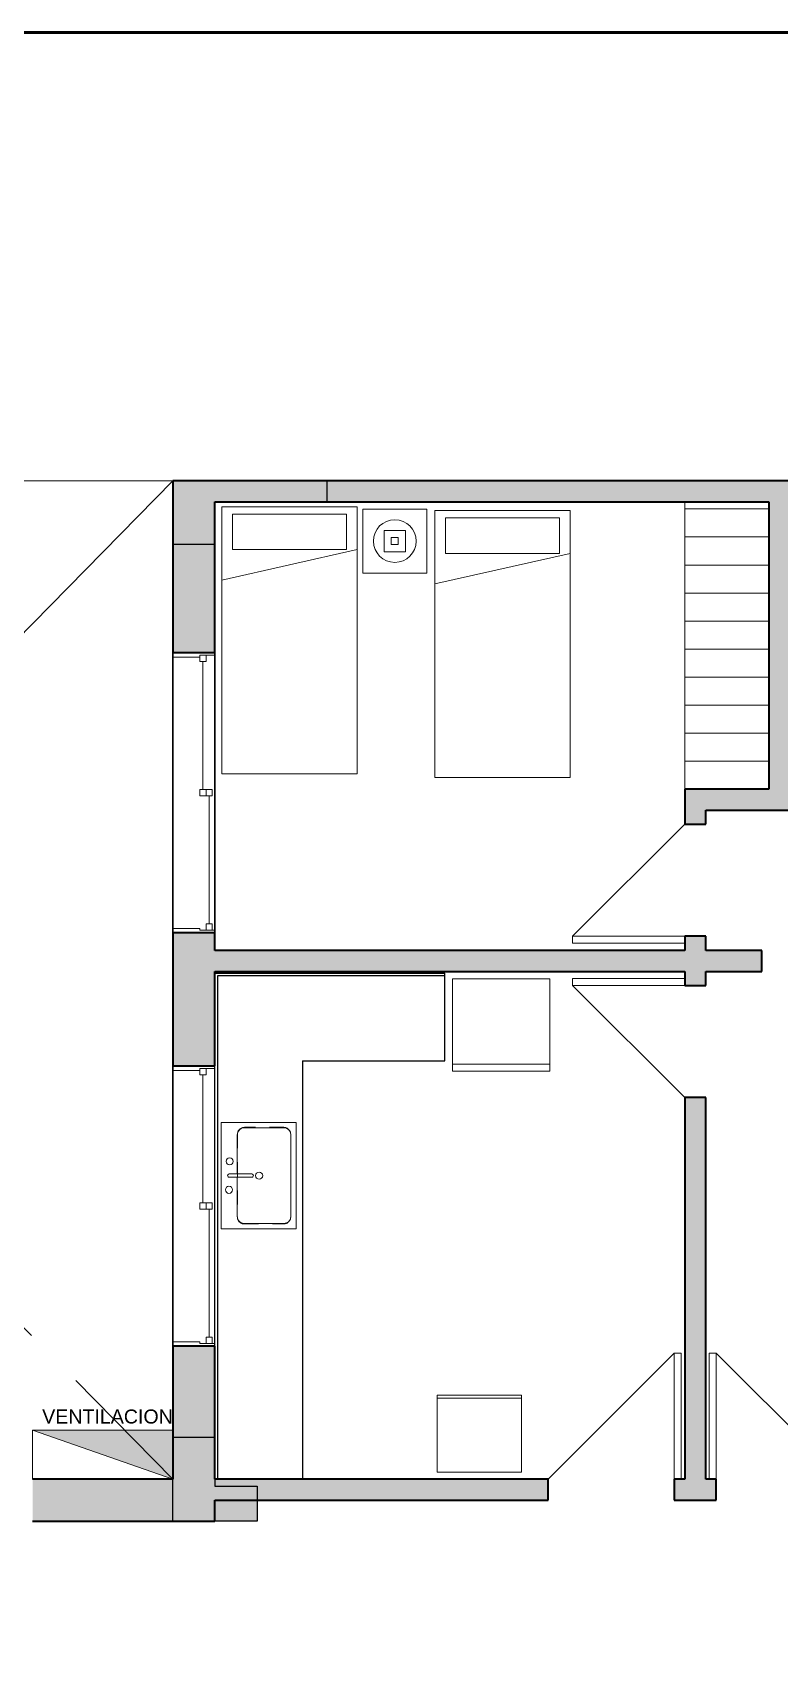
# Model space of a CAD drawing. Header units: metres. Extents: x 42 to 294, y -52 to 32.
# Drawn here: x 65.92 to 71.24, y -8.28 to 3.34 of the extents above; entities that cross this region are included whole.
import ezdxf

# ---------------------------------------------------------------- set-up
doc = ezdxf.new("R2010")
doc.units = ezdxf.units.M
doc.header["$LTSCALE"] = 0.15
doc.linetypes.add('ACAD_ISO02W100', pattern=[15, 12, -3])
doc.linetypes.add('Dash dot dot', pattern=[0.03, 0.012, -0.006, 0, -0.006, 0, -0.006])
doc.layers.get('0').update_dxf_attribs({"lineweight": 20})
for name, color, linetype, lineweight in [('A-DOORSYM', 1, 'Continuous', 9), ('A-FLORCAM', 3, 'Continuous', 9), ('A-GLAZIDM', 6, 'Continuous', 9), ('A-WALL', 2, 'Continuous', 30), ('E-LITEEQM', 4, 'Continuous', 9), ('F-AFFFEQM', 6, 'Continuous', 9), ('I-DETLFUM', 2, 'Continuous', 9), ('P-SANRFIM', 6, 'Continuous', 9), ('RECUADRO', 82, 'Continuous', 50), ('VENTILACIONES', 4, 'Continuous', 9)]:
    doc.layers.add(name, color=color, linetype=linetype, lineweight=lineweight)
doc.layers.add('Hatch', color=8, linetype='Continuous')
doc.layers.add('MUROS', color=11, linetype='Continuous')
doc.styles.get("Standard").update_dxf_attribs({"font": 'arial.ttf', "height": 0.15})

# ---------------------------------------------------------------- blocks, each defined once
blk = doc.blocks.new('Puerta de 1 hoja - 90 x 210 cm-88-04 Tercer piso')
at = {"layer": 'A-DOORSYM', "lineweight": 13}
for p, q in [((0.717, 0.975), (-0.183, 0.075)), ((0.717, 0.975), (-0.183, 0.075)), ((0.717, 0.075), (0.717, 0.975))]:
    blk.add_line(p, q, dxfattribs=at)
blk = doc.blocks.new('Puerta de 1 hoja - 90 x 210 cm-89-04 Tercer piso')
at = {"layer": 'A-DOORSYM', "lineweight": 13}
for p, q in [((0.717, -0.975), (-0.183, -0.075)), ((0.717, -0.975), (-0.183, -0.075)), ((0.717, -0.075), (0.717, -0.975))]:
    blk.add_line(p, q, dxfattribs=at)
blk = doc.blocks.new('Puerta de 1 hoja - 80 x 210 cm-113-04 Tercer piso')
at = {"layer": 'A-DOORSYM', "lineweight": 13}
for p, q in [((0.667, -0.875), (-0.133, -0.075)), ((0.667, -0.875), (-0.133, -0.075)), ((0.667, -0.075), (0.667, -0.875))]:
    blk.add_line(p, q, dxfattribs=at)
blk = doc.blocks.new('Deslizante con cubrejuntas - 2000 x 1200mm-110-04 Tercer piso')
at = {"layer": 'A-GLAZIDM', "lineweight": 13}
for p, q in [((-1, 0.15), (-0.98095, 0.15)), ((-0.98095, 0.15), (-0.98095, 0.04205)), ((-0.022225, 0.13095), (-0.022225, 0.04205)), ((0.022225, 0.13095), (-0.022225, 0.13095)), ((0.022225, 0.04205), (0.022225, 0.13095)), ((0.9365, 0.13095), (0.9365, 0.0865)), ((0.98095, 0.13095), (0.9365, 0.13095)), ((0.98095, 0.15), (0.98095, 0.04205)), ((1, 0.15), (0.98095, 0.15)), ((1, -0.15), (1, 0.15)), ((-0.9365, 0.0865), (-0.98095, 0.0865)), ((-0.98095, 0.04205), (-0.96825, 0.04205)), ((-0.96825, 0.04205), (-0.9365, 0.04205)), ((-0.96825, 0.04205), (-0.96825, -0.15)), ((-0.9365, 0.04205), (-0.9365, 0.0865)), ((-0.022225, 0.064275), (-0.9365, 0.064275)), ((0.022225, 0.0865), (-0.022225, 0.0865)), ((-0.022225, 0.04205), (0.022225, 0.04205)), ((0.022225, 0.108725), (0.9365, 0.108725)), ((0.9365, 0.0865), (0.98095, 0.0865)), ((0.96825, 0.04205), (0.96825, -0.15)), ((0.98095, 0.04205), (0.96825, 0.04205)), ((-0.96825, -0.15), (-1, -0.15)), ((0.96825, -0.15), (1, -0.15))]:
    blk.add_line(p, q, dxfattribs=at)
blk = doc.blocks.new('Puerta de 1 hoja - 80 x 210 cm-84-04 Tercer piso')
at = {"layer": 'A-DOORSYM', "lineweight": 13}
for p, q in [((0.667, 0.875), (-0.133, 0.075)), ((0.667, 0.875), (-0.133, 0.075)), ((0.667, 0.075), (0.667, 0.875))]:
    blk.add_line(p, q, dxfattribs=at)
blk = doc.blocks.new('Counter Top - Corner w sink - 600mm Depth-54-04 Tercer piso')
at = {"layer": 'A-FLORCAM'}
for p, q in [((-1.2, 1.64), (-1.2, 0)), ((-0.575, 1.64), (-1.2, 1.64)), ((-0.575, 0.625), (-0.575, 1.64)), ((2.412, 0.625), (-0.575, 0.625)), ((-0.538, 0), (1.462, 0))]:
    blk.add_line(p, q, dxfattribs=at)
at = {"layer": 'A-FLORCAM', "lineweight": 25}
for p, q in [((-0.575, 1.64), (-1.2, 1.64)), ((-1.2, 0), (-1.2, 1.64)), ((-1.181, 1.64), (-1.181, 0.019)), ((-0.575, 0.625), (-0.575, 1.64)), ((-0.575, 0.625), (2.412, 0.625)), ((-1.181, 0.019), (2.412, 0.019)), ((1.462, 0), (-0.538, 0))]:
    blk.add_line(p, q, dxfattribs=at)
at = {"layer": 'A-FLORCAM', "linetype": 'Dash dot dot'}
for p, q in [((-0.1, 0.49), (-0.1, 0.21)), ((0.54, 0.54), (-0.05, 0.54)), ((0.59, 0.21), (0.59, 0.49)), ((-0.05, 0.16), (0.54, 0.16))]:
    blk.add_line(p, q, dxfattribs=at)
for centre, start, end in [((-0.05, 0.49), 90, 180), ((0.54, 0.49), 360, 90), ((-0.05, 0.21), 180, 270), ((0.54, 0.21), 270, 0)]:
    blk.add_arc(centre, 0.05, start, end, dxfattribs=at)
blk = doc.blocks.new('M_Sink Kitchen-Single - 760 x 535mm-27-04 Tercer piso')
at = {"layer": 'P-SANRFIM'}
for p, q in [((-0.364, -0.27), (-0.364, 0.265)), ((-0.364, 0.265), (0.396, 0.265)), ((0.396, 0.265), (0.396, -0.27)), ((-0.326, -0.105), (-0.326, 0.176)), ((-0.275, 0.227), (0.307, 0.227)), ((0.358, 0.176), (0.358, -0.105)), ((0.003, -0.213), (0.003, -0.053)), ((0.028, -0.213), (0.028, -0.053)), ((0.003, -0.156), (-0.275, -0.156)), ((0.307, -0.156), (0.028, -0.156)), ((0.396, -0.27), (-0.364, -0.27))]:
    blk.add_line(p, q, dxfattribs=at)
for centre, radius, start, end in [((-0.275, 0.176), 0.0508, 90, 180), ((0.307, 0.176), 0.0508, 360, 90), ((0.016, 0), 0.0254, 360, 180), ((-0.275, -0.105), 0.0508, 180, 270), ((0.016, 0), 0.0254, 180, 0), ((0.016, -0.053), 0.0127, 360, 180), ((0.307, -0.105), 0.0508, 270, 0), ((-0.086, -0.21), 0.0254, 360, 180), ((-0.086, -0.21), 0.0254, 180, 0), ((0.016, -0.213), 0.0127, 180, 0), ((0.117, -0.215), 0.0254, 360, 180), ((0.117, -0.215), 0.0254, 180, 0)]:
    blk.add_arc(centre, radius, start, end, dxfattribs=at)
blk = doc.blocks.new('Refrigerator - 695 x 1650 x 660mm-9-04 Tercer piso')
at = {"layer": 'F-AFFFEQM'}
for p, q in [((0.695, 0.762), (0, 0.762)), ((0, 0.762), (0, 0.102)), ((0.695, 0.762), (0, 0.762)), ((0, 0.762), (0, 0.102)), ((0.695, 0.102), (0.695, 0.762)), ((0.695, 0.102), (0.695, 0.762)), ((0.695, 0.152), (0, 0.152)), ((0, 0.102), (0.695, 0.102)), ((0, 0.102), (0.695, 0.102))]:
    blk.add_line(p, q, dxfattribs=at)
blk = doc.blocks.new('Washer - 600 x 820 x 550mm-26-04 Tercer piso')
at = {"layer": 'F-AFFFEQM'}
for p, q in [((0.149, 0.675), (-0.451, 0.675)), ((-0.451, 0.675), (-0.451, 0.125)), ((-0.451, 0.125), (-0.451, 0.675)), ((-0.451, 0.675), (0.149, 0.675)), ((-0.451, 0.125), (-0.451, 0.675)), ((-0.451, 0.675), (0.149, 0.675)), ((-0.451, 0.655), (0.149, 0.655)), ((0.149, 0.125), (0.149, 0.675)), ((0.149, 0.675), (0.149, 0.125)), ((0.149, 0.675), (0.149, 0.125)), ((-0.451, 0.125), (0.149, 0.125)), ((0.149, 0.125), (-0.451, 0.125)), ((-0.451, 0.125), (0.149, 0.125))]:
    blk.add_line(p, q, dxfattribs=at)
blk = doc.blocks.new('Puerta de 1 hoja - 90 x 210 cm-71-02 Primer piso')
at = {"layer": 'A-DOORSYM', "lineweight": 13}
for p, q in [((0.717, 0.975), (-0.183, 0.075)), ((0.717, 0.975), (-0.183, 0.075)), ((0.717, 0.075), (0.717, 0.975))]:
    blk.add_line(p, q, dxfattribs=at)
blk = doc.blocks.new('Puerta de 1 hoja - 90 x 210 cm-70-02 Primer piso')
at = {"layer": 'A-DOORSYM', "lineweight": 13}
for p, q in [((0.717, -0.975), (-0.183, -0.075)), ((0.717, -0.975), (-0.183, -0.075)), ((0.717, -0.075), (0.717, -0.975))]:
    blk.add_line(p, q, dxfattribs=at)
blk = doc.blocks.new('Puerta de 1 hoja - 80 x 210 cm-64-02 Primer piso')
at = {"layer": 'A-DOORSYM', "lineweight": 13}
for p, q in [((0.667, -0.875), (-0.133, -0.075)), ((0.667, -0.875), (-0.133, -0.075)), ((0.667, -0.075), (0.667, -0.875))]:
    blk.add_line(p, q, dxfattribs=at)
blk = doc.blocks.new('Puerta de 1 hoja - 80 x 210 cm-63-02 Primer piso')
at = {"layer": 'A-DOORSYM', "lineweight": 13}
for p, q in [((0.667, 0.875), (-0.133, 0.075)), ((0.667, 0.875), (-0.133, 0.075)), ((0.667, 0.075), (0.667, 0.875))]:
    blk.add_line(p, q, dxfattribs=at)
blk = doc.blocks.new('Bed _3_ - 0965 x 1905mm - Twin-89-02 Primer piso')
at = {"layer": 'I-DETLFUM'}
for p, q in [((0.754, 0.907), (-0.211, 0.907)), ((-0.211, 0.907), (-0.211, -0.998)), ((-0.211, 0.907), (-0.211, -0.998)), ((-0.211, 0.907), (0.754, 0.907)), ((-0.135, 0.856), (-0.135, 0.602)), ((-0.135, 0.856), (0.678, 0.856)), ((0.678, 0.856), (0.678, 0.602)), ((0.754, -0.998), (0.754, 0.907)), ((0.754, 0.907), (0.754, -0.998)), ((0.754, 0.602), (-0.211, 0.384)), ((-0.135, 0.602), (0.678, 0.602)), ((-0.211, -0.998), (0.754, -0.998)), ((-0.211, -0.998), (0.754, -0.998))]:
    blk.add_line(p, q, dxfattribs=at)
blk = doc.blocks.new('Mesa-Mesita de noche - 0457 x 0457 x 0610 mm-22-02 Primer piso')
at = {"layer": 'I-DETLFUM'}
for p, q in [((0.004, 0), (0.004, 0.457)), ((0.004, 0.457), (0.461, 0.457)), ((0.461, 0.457), (0.461, 0)), ((0.461, 0), (0.004, 0))]:
    blk.add_line(p, q, dxfattribs=at)
blk = doc.blocks.new('Table Lamp _2_ - 60 watt Incandescent-23-02 Primer piso')
at = {"layer": 'E-LITEEQM'}
for p, q in [((-0.0762, -0.0762), (-0.0762, 0.0762)), ((-0.0762, 0.0762), (0.0762, 0.0762)), ((-0.0254, -0.0254), (-0.0254, 0.0254)), ((-0.0254, 0.0254), (0.0254, 0.0254)), ((0.0254, 0.0254), (0.0254, -0.0254)), ((0.0762, 0.0762), (0.0762, -0.0762)), ((0.0762, -0.0762), (-0.0762, -0.0762)), ((0.0254, -0.0254), (-0.0254, -0.0254))]:
    blk.add_line(p, q, dxfattribs=at)
for start, end in [(360, 180), (180, 360)]:
    blk.add_arc((0, 0), 0.1524, start, end, dxfattribs=at)

msp = doc.modelspace()

# ---------------------------------------------------------------- hatches: boundary and pattern name
at = {"layer": 'Hatch', "ltscale": 0.2}
for points in [[(67.218, -0.009), (68.018, -0.009), (68.018, 0.141), (66.918, 0.141), (66.918, -0.309), (67.218, -0.309)], [(66.918, -7.284), (67.518, -7.284), (67.518, -7.034), (67.218, -7.034), (67.218, -6.684), (66.918, -6.684)]]:
    msp.add_hatch(color=256, dxfattribs=at).paths.add_polyline_path(points)
at = {"layer": 'MUROS'}
h = msp.add_hatch(color=256, dxfattribs=at)
h.paths.add_polyline_path([(54.418, -2.209), (55.118, -2.209), (55.118, -2.059), (54.418, -2.059), (54.418, -0.309), (54.118, -0.309), (54.118, -4.034), (54.418, -4.034), (54.418, -3.359), (55.118, -3.359), (55.118, -3.209), (54.418, -3.209)])
h.paths.add_polyline_path([(58.818, 0.141), (55.018, 0.141), (55.018, -0.009), (55.918, -0.009), (55.918, -2.059), (55.818, -2.059), (55.818, -2.209), (56.518, -2.209), (56.518, -2.309), (56.668, -2.309), (56.668, -2.059), (56.068, -2.059), (56.068, -0.009), (58.818, -0.009)])
h.paths.add_polyline_path([(59.918, -0.309), (59.618, -0.309), (59.618, -1.084), (59.918, -1.084)])
h.paths.add_polyline_path([(59.918, -3.084), (59.618, -3.084), (59.618, -3.209), (56.668, -3.209), (56.668, -3.109), (56.518, -3.109), (56.518, -3.359), (59.618, -3.359), (59.618, -4.034), (59.918, -4.034)])
h.paths.add_polyline_path([(59.918, -6.034), (59.618, -6.034), (59.618, -6.484), (59.918, -6.484)])
h.paths.add_polyline_path([(59.618, -7.134), (59.518, -7.134), (59.518, -7.284), (59.618, -7.284)])
h.paths.add_polyline_path([(60.918, -6.984), (59.918, -6.984), (59.918, -7.284), (60.918, -7.284)])
h.paths.add_polyline_path([(66.918, -6.984), (65.918, -6.984), (65.918, -7.284), (66.918, -7.284)])
h.paths.add_polyline_path([(67.218, -6.034), (66.918, -6.034), (66.918, -6.684), (67.218, -6.684)])
h.paths.add_polyline_path([(71.118, -3.209), (70.718, -3.209), (70.718, -3.109), (70.568, -3.109), (70.568, -3.134), (70.568, -3.159), (70.568, -3.209), (67.218, -3.209), (67.218, -3.084), (66.918, -3.084), (66.918, -4.034), (67.218, -4.034), (67.218, -3.359), (70.568, -3.359), (70.568, -3.459), (70.718, -3.459), (70.718, -3.359), (71.118, -3.359)])
h.paths.add_polyline_path([(67.218, -0.309), (66.918, -0.309), (66.918, -1.084), (67.218, -1.084)])
h.paths.add_polyline_path([(72.518, 0.141), (68.018, 0.141), (68.018, -0.009), (71.168, -0.009), (71.168, -2.059), (70.568, -2.059), (70.568, -2.309), (70.718, -2.309), (70.718, -2.209), (72.018, -2.209), (72.018, -2.059), (71.318, -2.059), (71.318, -0.009), (72.518, -0.009)])
h.paths.add_polyline_path([(76.693, 0.141), (73.318, 0.141), (73.318, -0.009), (76.693, -0.009)])
h.paths.add_polyline_path([(72.968, -0.009), (72.818, -0.009), (72.818, -2.059), (72.718, -2.059), (72.718, -2.209), (72.818, -2.209), (72.818, -2.309), (72.968, -2.309), (72.968, -2.209), (73.568, -2.209), (73.568, -2.059), (72.968, -2.059)])
h.paths.add_polyline_path([(77.493, -0.459), (77.193, -0.459), (77.193, -1.034), (77.493, -1.034)])
h = msp.add_hatch(color=256, dxfattribs=at)
h.paths.add_polyline_path([(78.593, 0.141), (77.493, 0.141), (77.493, 0.041), (78.493, 0.041), (78.493, -6.965), (78.493, -7.115), (78.493, -10.659), (77.493, -10.659), (77.493, -10.759), (78.593, -10.759)])
h.paths.add_polyline_path([(78.493, -6.965), (77.493, -6.965), (77.493, -7.115), (78.493, -7.115)], flags=17)
h.paths.add_polyline_path([(77.493, -6.172), (77.193, -6.172), (77.193, -6.834), (77.493, -6.834)])
h.paths.add_polyline_path([(77.493, -7.434), (77.193, -7.434), (77.193, -7.909), (77.493, -7.909)])
h.paths.add_polyline_path([(77.193, -6.984), (73.318, -6.984), (73.318, -7.134), (77.193, -7.134)])
h.paths.add_polyline_path([(72.518, -6.984), (71.693, -6.984), (71.693, -7.134), (72.518, -7.134)])
h.paths.add_polyline_path([(70.793, -6.984), (70.743, -6.984), (70.718, -6.984), (70.718, -4.259), (70.568, -4.259), (70.568, -6.984), (70.493, -6.984), (70.493, -7.134), (70.793, -7.134)])
h.paths.add_polyline_path([(69.593, -6.984), (67.218, -6.984), (67.218, -7.034), (67.518, -7.034), (67.518, -7.134), (69.593, -7.134)])
h.paths.add_polyline_path([(77.493, -3.034), (77.193, -3.034), (77.193, -3.209), (72.968, -3.209), (72.968, -3.109), (72.818, -3.109), (72.818, -3.209), (72.018, -3.209), (72.018, -3.359), (77.193, -3.359), (77.193, -4.172), (77.493, -4.172)])
at = {"layer": 'VENTILACIONES'}
h = msp.add_hatch(color=256, dxfattribs=at)
h.paths.add_polyline_path([(66.574, -6.634), (65.918, -6.634), (66.918, -6.984)])
h.paths.add_polyline_path([(66.918, -6.634), (66.574, -6.634), (66.918, -6.984)])

# ---------------------------------------------------------------- linework, layer by layer
for p, q in [((66.918, 0.141), (59.918, 0.141)), ((70.568, -2.059), (70.568, -0.009)), ((70.568, -0.059), (71.168, -0.059)), ((70.568, -0.259), (71.168, -0.259)), ((70.568, -0.459), (71.168, -0.459)), ((70.568, -0.659), (71.168, -0.659)), ((70.568, -0.859), (71.168, -0.859)), ((70.568, -1.059), (71.168, -1.059)), ((70.568, -1.259), (71.168, -1.259)), ((70.568, -1.459), (71.168, -1.459)), ((70.568, -1.659), (71.168, -1.659)), ((70.568, -1.859), (71.168, -1.859))]:
    msp.add_line(p, q)
at = {"linetype": 'ACAD_ISO02W100'}
for p, q in [((59.918, 0.141), (66.918, -6.984)), ((66.918, 0.141), (60.174, -6.724))]:
    msp.add_line(p, q, dxfattribs=at)
at = {"layer": 'A-DOORSYM'}
for p, q in [((69.768, -3.109), (69.768, -3.159)), ((70.568, -3.159), (70.568, -3.109)), ((70.568, -3.109), (70.568, -3.134)), ((70.568, -3.134), (70.568, -3.122)), ((69.768, -3.159), (70.568, -3.159)), ((69.768, -3.459), (69.768, -3.409)), ((69.768, -3.409), (70.568, -3.409)), ((70.568, -3.409), (70.568, -3.459)), ((70.493, -6.084), (70.543, -6.084)), ((70.543, -6.084), (70.543, -6.984)), ((70.793, -6.084), (70.743, -6.084)), ((70.743, -6.084), (70.743, -6.984)), ((70.543, -6.984), (70.493, -6.984)), ((70.743, -6.984), (70.793, -6.984))]:
    msp.add_line(p, q, dxfattribs=at)
at = {"layer": 'A-WALL', "lineweight": 35}
for p, q in [((66.918, 0.141), (66.918, -1.084)), ((77.493, 0.141), (66.918, 0.141)), ((67.218, -1.084), (67.218, -0.009)), ((67.218, -0.009), (71.168, -0.009)), ((71.168, -0.009), (71.168, -2.059)), ((66.918, -1.084), (67.218, -1.084)), ((71.168, -2.059), (70.568, -2.059)), ((70.568, -2.059), (70.568, -2.309)), ((70.568, -2.309), (70.718, -2.309)), ((70.718, -2.209), (72.018, -2.209)), ((70.718, -2.309), (70.718, -2.209)), ((67.218, -3.084), (66.918, -3.084)), ((66.918, -3.084), (66.918, -4.034)), ((67.218, -3.209), (67.218, -3.084)), ((70.568, -3.109), (70.568, -3.209)), ((70.718, -3.109), (70.568, -3.109)), ((70.718, -3.209), (70.718, -3.109)), ((70.568, -3.209), (67.218, -3.209)), ((71.118, -3.209), (70.718, -3.209)), ((71.118, -3.359), (71.118, -3.209)), ((67.218, -4.034), (67.218, -3.359)), ((67.218, -3.359), (70.568, -3.359)), ((70.568, -3.359), (70.568, -3.459)), ((70.718, -3.359), (71.118, -3.359)), ((70.718, -3.459), (70.718, -3.359)), ((70.568, -3.459), (70.718, -3.459)), ((66.918, -4.034), (67.218, -4.034)), ((70.568, -4.259), (70.568, -6.984)), ((70.718, -4.259), (70.568, -4.259)), ((70.718, -6.984), (70.718, -4.259)), ((67.218, -6.034), (66.918, -6.034)), ((66.918, -6.034), (66.918, -6.984)), ((67.218, -6.984), (67.218, -6.034)), ((66.918, -6.984), (65.918, -6.984)), ((69.593, -6.984), (67.218, -6.984)), ((69.593, -7.134), (69.593, -6.984)), ((70.568, -6.984), (70.493, -6.984)), ((70.493, -6.984), (70.493, -7.134)), ((70.793, -6.984), (70.718, -6.984)), ((70.793, -7.134), (70.793, -6.984)), ((67.218, -7.284), (67.218, -7.134)), ((67.218, -7.134), (69.593, -7.134)), ((70.493, -7.134), (70.793, -7.134)), ((65.918, -7.284), (67.218, -7.284))]:
    msp.add_line(p, q, dxfattribs=at)
at = {"layer": 'A-WALL'}
for p, q in [((66.918, -3.084), (66.918, -1.084)), ((67.218, -1.084), (67.218, -3.084)), ((66.918, -6.034), (66.918, -4.034))]:
    msp.add_line(p, q, dxfattribs=at)
at = {"layer": 'Hatch', "ltscale": 0.2}
for p, q in [((66.918, -0.009), (66.918, 0.141)), ((66.918, 0.141), (66.918, -0.309)), ((68.018, 0.141), (66.918, 0.141)), ((68.018, -0.009), (68.018, 0.141)), ((67.218, -0.309), (67.218, -0.009)), ((67.218, -0.009), (68.018, -0.009)), ((66.918, -0.309), (67.218, -0.309)), ((66.918, -7.284), (66.918, -6.684)), ((66.918, -6.684), (67.218, -6.684)), ((67.218, -6.684), (67.218, -7.034)), ((67.218, -7.034), (67.518, -7.034)), ((67.518, -7.034), (67.518, -7.284)), ((67.518, -7.284), (66.918, -7.284))]:
    msp.add_line(p, q, dxfattribs=at)
at = {"layer": 'RECUADRO', "ltscale": 0.1}
for p, q in [((83.791, 3.341), (41.791, 3.341)), ((41.791, 3.341), (83.791, 3.341))]:
    msp.add_line(p, q, dxfattribs=at)
at = {"layer": 'VENTILACIONES'}
for p, q in [((65.918, -6.984), (65.918, -6.634)), ((65.918, -6.634), (66.918, -6.634)), ((66.918, -6.984), (65.918, -6.634)), ((66.918, -6.634), (66.918, -6.984)), ((66.918, -6.984), (65.918, -6.984))]:
    msp.add_line(p, q, dxfattribs=at)

# ---------------------------------------------------------------- block references
at = {"layer": 'A-DOORSYM'}
for name, p, rotation in [('Puerta de 1 hoja - 80 x 210 cm-113-04 Tercer piso', (70.643, -2.442), 270), ('Puerta de 1 hoja - 80 x 210 cm-64-02 Primer piso', (70.643, -2.442), 270), ('Puerta de 1 hoja - 80 x 210 cm-84-04 Tercer piso', (70.643, -4.126), 89.99999999999993), ('Puerta de 1 hoja - 80 x 210 cm-63-02 Primer piso', (70.643, -4.126), 89.99999999999993), ('Puerta de 1 hoja - 90 x 210 cm-89-04 Tercer piso', (71.51, -7.059), 180), ('Puerta de 1 hoja - 90 x 210 cm-70-02 Primer piso', (71.51, -7.059), 180)]:
    msp.add_blockref(name, p, dxfattribs=dict(at, rotation=rotation))
for name in ['Puerta de 1 hoja - 90 x 210 cm-88-04 Tercer piso', 'Puerta de 1 hoja - 90 x 210 cm-71-02 Primer piso']:
    msp.add_blockref(name, (69.776, -7.059), dxfattribs=at)
at = {"layer": 'A-FLORCAM', "rotation": 269.9999999999999}
msp.add_blockref('Counter Top - Corner w sink - 600mm Depth-54-04 Tercer piso', (67.218, -4.572), dxfattribs=at)
at = {"layer": 'A-GLAZIDM', "rotation": 269.9999999999999}
for p in [(67.068, -2.084), (67.068, -5.034)]:
    msp.add_blockref('Deslizante con cubrejuntas - 2000 x 1200mm-110-04 Tercer piso', p, dxfattribs=at)
at = {"layer": 'E-LITEEQM'}
msp.add_blockref('Table Lamp _2_ - 60 watt Incandescent-23-02 Primer piso', (68.5, -0.288), dxfattribs=at)
at = {"layer": 'F-AFFFEQM'}
for name, p in [('Refrigerator - 695 x 1650 x 660mm-9-04 Tercer piso', (68.911, -4.174)), ('Washer - 600 x 820 x 550mm-26-04 Tercer piso', (69.254, -7.059))]:
    msp.add_blockref(name, p, dxfattribs=at)
at = {"layer": 'I-DETLFUM'}
for name, p in [('Bed _3_ - 0965 x 1905mm - Twin-89-02 Primer piso', (67.477, -0.951)), ('Mesa-Mesita de noche - 0457 x 0457 x 0610 mm-22-02 Primer piso', (68.268, -0.517)), ('Bed _3_ - 0965 x 1905mm - Twin-89-02 Primer piso', (68.996, -0.978))]:
    msp.add_blockref(name, p, dxfattribs=at)
at = {"layer": 'P-SANRFIM', "rotation": 269.9999999999999}
msp.add_blockref('M_Sink Kitchen-Single - 760 x 535mm-27-04 Tercer piso', (67.533, -4.801), dxfattribs=at)

# ---------------------------------------------------------------- texts
at = {"ltscale": 0.1, "insert": (65.986, -6.486), "char_height": 0.1, "width": 2.14772, "attachment_point": 1}
msp.add_mtext('VENTILACION', dxfattribs=at)

doc.saveas('drawing.dxf')
